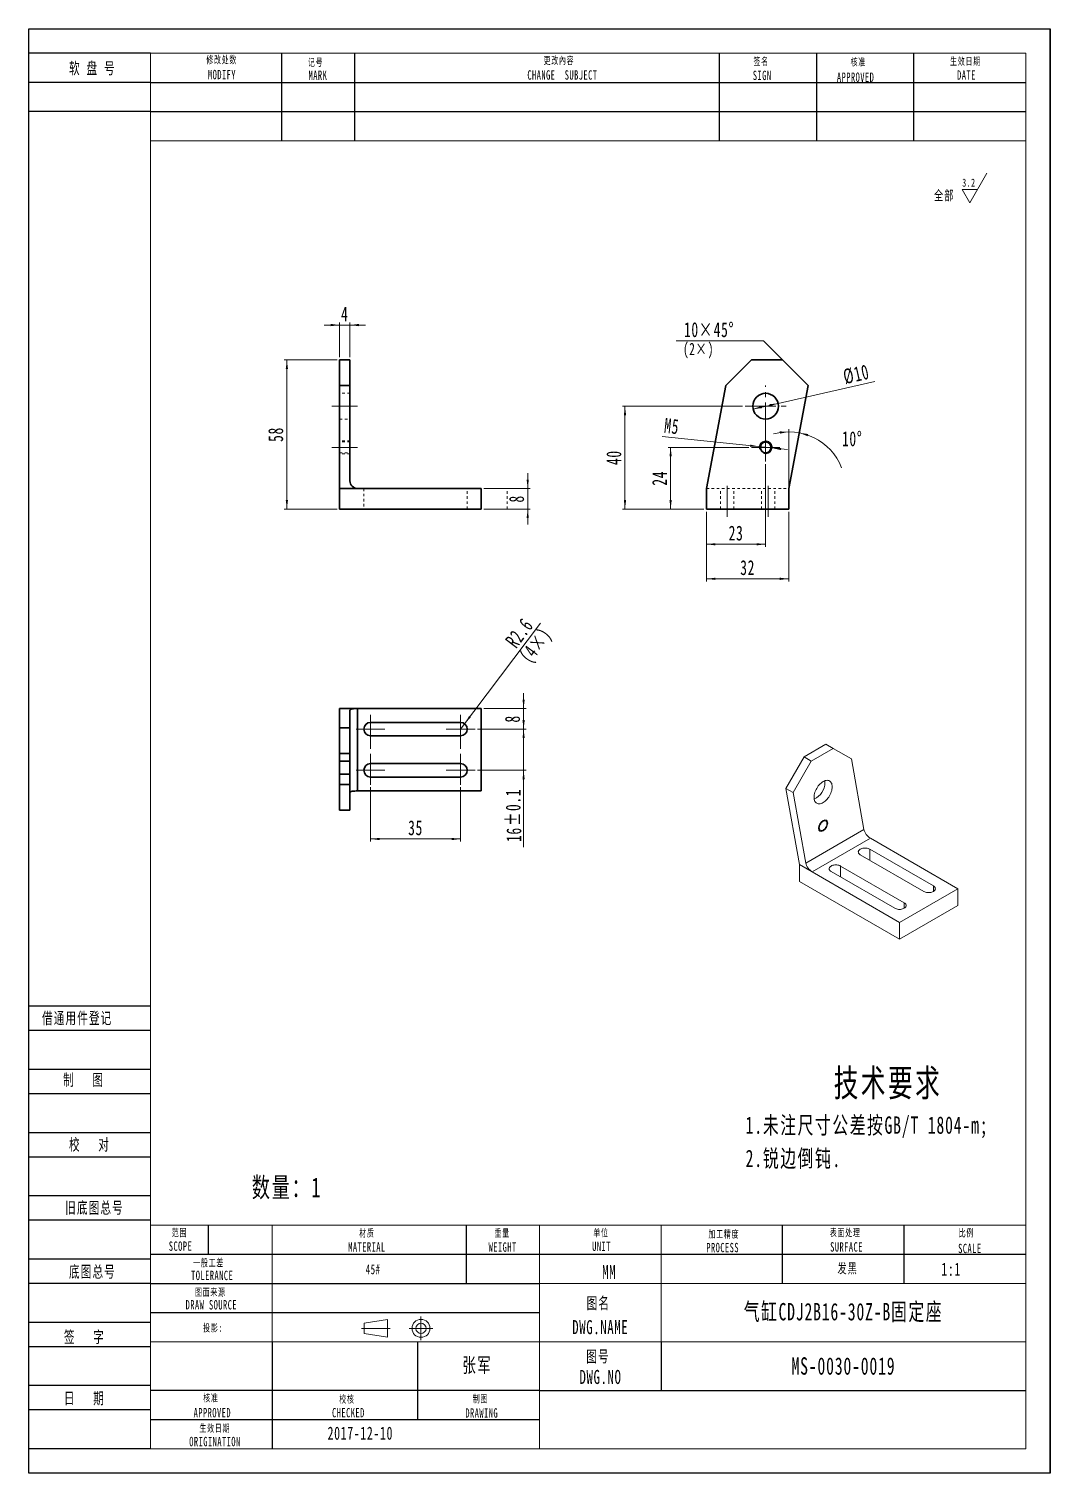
# Model space of a CAD drawing. Header units: millimetres. Extents: x 0 to 8592, y 0 to 561.
# Drawn here: x 7727 to 8124, y 0 to 561 of the extents above; entities that cross this region are included whole.
import ezdxf

# ---------------------------------------------------------------- set-up
doc = ezdxf.new("R2010")
doc.units = ezdxf.units.MM
for name, pattern in [('AD_LTYPE3 0 mm', [16, 11, -1, 1, -1, 1, -1]), ('AD_LTYPE6 0 mm', [12, 1, -1, 1, -1, 1, -1, 1, -1, 1, -1, 1, -1]), ('点画线', [18, 12, -2, 2, -2]), ('虚线', [2, 1, -1])]:
    doc.linetypes.add(name, pattern=pattern)
doc.layers.get('0').update_dxf_attribs({"lineweight": 35})
for name, color, linetype, lineweight in [('ACAD0', 7, 'Continuous', 0), ('ACADA-定位3-标高', 171, 'Continuous', 0), ('ACADA-构件3-柱砼', 9, 'Continuous', 0), ('ACADA-构件8-屋面', 7, 'Continuous', 0), ('EB0', 7, 'Continuous', 35), ('中心线层', 1, '点画线', 18), ('尺寸线层', 3, 'Continuous', 18), ('虚线层', 6, '虚线', 18)]:
    doc.layers.add(name, color=color, linetype=linetype, lineweight=lineweight)
doc.styles.add('标准', font='', dxfattribs={"width": 0.667})
doc.styles.get('标准').set_extended_font_data('宋体')
doc.dimstyles.new('标准', dxfattribs={"dimtxt": 5.779688, "dimasz": 3.5, "dimexe": 1, "dimexo": 1, "dimgap": 1.209086, "dimtad": 1, "dimdec": 1, "dimdsep": 46, "dimtxsty": '标准', "dimblk": '_CAXARROW', "dimcen": 0, "dimdle": 6, "dimazin": 2, "dimtfac": 0.707107, "dimtdec": 3, "dimtmove": 0, "dimatfit": 3, "dimfxl": 1, "dimfrac": 2, "dimtolj": 1, "dimlwd": 18, "dimarcsym": 0})

# ---------------------------------------------------------------- blocks, each defined once
blk = doc.blocks.new('*X254')
at = {"layer": 'EB0', "linetype": 'Continuous', "lineweight": 18}
for points in [[(8022.01, 404.68), (8018.59, 403.97), (8018.45, 404.84)], [(8026.07, 404.3), (8029.29, 402.98), (8029.59, 403.8)]]:
    blk.add_hatch(color=0, dxfattribs=at).paths.add_polyline_path(points, flags=0)
at = {"layer": 'EB0', "color": 0, "linetype": 'Continuous', "lineweight": 18}
blk.add_line((8022.01, 382.64), (8022.01, 405.68), dxfattribs=at)
blk.add_arc((8022.01, 382.64), 22.04, 21.5007, 105.5985, dxfattribs=at)
at = {"layer": 'EB0', "color": 0, "linetype": 'Continuous', "lineweight": 18, "insert": (8046.62, 401.94), "char_height": 5.7797, "width": 12.0342, "attachment_point": 5, "line_spacing_factor": 1.15057, "style": '标准'}
blk.add_mtext('\\T1.1;10%%D', dxfattribs=at)
blk = doc.blocks.new('_CAXARROW')
blk.add_hatch(color=0).paths.add_polyline_path([(0, 0), (-1, 0.125), (-1, -0.125)], flags=0)
blk = doc.blocks.new('*X255')
at = {"layer": 'EB0', "linetype": 'Continuous', "lineweight": 18}
for points in [[(7976.08, 398.64), (7975.64, 395.14), (7976.52, 395.14)], [(7976.08, 374.64), (7975.64, 378.14), (7976.52, 378.14)]]:
    blk.add_hatch(color=0, dxfattribs=at).paths.add_polyline_path(points, flags=0)
at = {"layer": 'EB0', "color": 0, "linetype": 'Continuous', "lineweight": 18}
for p, q in [((8006.51, 398.64), (7975.08, 398.64)), ((7976.08, 374.64), (7976.08, 398.64)), ((7989.01, 374.64), (7975.08, 374.64))]:
    blk.add_line(p, q, dxfattribs=at)
at = {"layer": 'EB0', "color": 0, "linetype": 'Continuous', "lineweight": 18, "insert": (7971.77, 386.64), "char_height": 5.78, "width": 8.3462, "attachment_point": 5, "rotation": 90, "line_spacing_factor": 1.15057, "style": '标准'}
blk.add_mtext('\\T1.1;24', dxfattribs=at)
blk = doc.blocks.new('*X256')
at = {"layer": 'EB0', "linetype": 'Continuous', "lineweight": 18}
for points in [[(7958.35, 414.64), (7957.91, 411.14), (7958.79, 411.14)], [(7958.35, 374.64), (7957.91, 378.14), (7958.79, 378.14)]]:
    blk.add_hatch(color=0, dxfattribs=at).paths.add_polyline_path(points, flags=0)
at = {"layer": 'EB0', "color": 0, "linetype": 'Continuous', "lineweight": 18}
for p, q in [((8004.01, 414.64), (7957.35, 414.64)), ((7958.35, 374.64), (7958.35, 414.64)), ((7989.01, 374.64), (7957.35, 374.64))]:
    blk.add_line(p, q, dxfattribs=at)
at = {"layer": 'EB0', "color": 0, "linetype": 'Continuous', "lineweight": 18, "insert": (7954.04, 394.64), "char_height": 5.78, "width": 8.2177, "attachment_point": 5, "rotation": 90, "line_spacing_factor": 1.15057, "style": '标准'}
blk.add_mtext('\\T1.1;40', dxfattribs=at)
blk = doc.blocks.new('*X257')
at = {"layer": 'EB0', "linetype": 'Continuous', "lineweight": 18}
for points in [[(7859.46, 246.44), (7862.96, 246), (7862.96, 246.88)], [(7894.46, 246.44), (7890.96, 246), (7890.96, 246.88)]]:
    blk.add_hatch(color=0, dxfattribs=at).paths.add_polyline_path(points, flags=0)
at = {"layer": 'EB0', "color": 0, "linetype": 'Continuous', "lineweight": 18}
for p, q in [((7859.46, 266.53), (7859.46, 245.44)), ((7894.46, 266.53), (7894.46, 245.44)), ((7894.46, 246.44), (7859.46, 246.44))]:
    blk.add_line(p, q, dxfattribs=at)
at = {"layer": 'EB0', "color": 0, "linetype": 'Continuous', "lineweight": 18, "insert": (7876.96, 250.75), "char_height": 5.78, "width": 8.1213, "attachment_point": 5, "line_spacing_factor": 1.15057, "style": '标准'}
blk.add_mtext('\\T1.1;35', dxfattribs=at)
blk = doc.blocks.new('*X258')
at = {"layer": 'EB0', "linetype": 'Continuous', "lineweight": 18}
for points in [[(7918.95, 297.13), (7919.38, 300.63), (7918.51, 300.63)], [(7918.95, 289.13), (7919.38, 285.63), (7918.51, 285.63)]]:
    blk.add_hatch(color=0, dxfattribs=at).paths.add_polyline_path(points, flags=0)
at = {"layer": 'EB0', "color": 0, "linetype": 'Continuous', "lineweight": 18}
for p, q in [((7918.95, 303.13), (7918.95, 283.13)), ((7903.46, 297.13), (7919.95, 297.13)), ((7901.06, 289.13), (7919.95, 289.13))]:
    blk.add_line(p, q, dxfattribs=at)
at = {"layer": 'EB0', "color": 0, "linetype": 'Continuous', "lineweight": 18, "insert": (7914.64, 293.13), "char_height": 5.78, "width": 3.6302, "attachment_point": 5, "rotation": 90, "line_spacing_factor": 1.15057, "style": '标准'}
blk.add_mtext('\\T1.1;8', dxfattribs=at)
blk = doc.blocks.new('*X260')
at = {"color": 0, "attachment_point": 1, "rotation": 90, "line_spacing_factor": 1.15057, "style": '标准'}
for s, insert, char_height, width in [('\\T1.1;%%P0.1', (7911.97, 251.54), 5.7797, 29.0585), ('\\T1.1;16', (7912.26, 245.27), 5.78, 39.9206)]:
    blk.add_mtext(s, dxfattribs=dict(at, insert=insert, char_height=char_height, width=width))
blk = doc.blocks.new('*X259')
at = {"layer": 'EB0', "linetype": 'Continuous', "lineweight": 18}
for points in [[(7918.95, 289.13), (7918.51, 292.63), (7919.38, 292.63)], [(7918.95, 273.13), (7918.51, 269.63), (7919.38, 269.63)]]:
    blk.add_hatch(color=0, dxfattribs=at).paths.add_polyline_path(points, flags=0)
at = {"layer": 'EB0', "color": 0, "linetype": 'Continuous', "lineweight": 18}
for p, q in [((7918.95, 243.25), (7918.95, 295.13)), ((7901.06, 289.13), (7919.95, 289.13)), ((7901.06, 273.13), (7919.95, 273.13))]:
    blk.add_line(p, q, dxfattribs=at)
blk.add_blockref('*X260', (0, 0), dxfattribs=at)
blk = doc.blocks.new('*X261')
at = {"layer": 'EB0', "linetype": 'Continuous', "lineweight": 18}
for points in [[(7990.01, 347.56), (7993.51, 347.99), (7993.51, 347.12)], [(8022.01, 347.56), (8018.51, 347.99), (8018.51, 347.12)]]:
    blk.add_hatch(color=0, dxfattribs=at).paths.add_polyline_path(points, flags=0)
at = {"layer": 'EB0', "color": 0, "linetype": 'Continuous', "lineweight": 18}
for p, q in [((7990.01, 373.64), (7990.01, 346.56)), ((8022.01, 373.64), (8022.01, 346.56)), ((7990.01, 347.56), (8022.01, 347.56))]:
    blk.add_line(p, q, dxfattribs=at)
at = {"layer": 'EB0', "color": 0, "linetype": 'Continuous', "lineweight": 18, "insert": (8006.01, 351.87), "char_height": 5.78, "width": 8.1213, "attachment_point": 5, "line_spacing_factor": 1.15057, "style": '标准'}
blk.add_mtext('\\T1.1;32', dxfattribs=at)
blk = doc.blocks.new('*X262')
at = {"layer": 'EB0', "linetype": 'Continuous', "lineweight": 18}
for points in [[(7990.01, 360.98), (7993.51, 360.54), (7993.51, 361.41)], [(8013.01, 360.98), (8009.51, 360.54), (8009.51, 361.41)]]:
    blk.add_hatch(color=0, dxfattribs=at).paths.add_polyline_path(points, flags=0)
at = {"layer": 'EB0', "color": 0, "linetype": 'Continuous', "lineweight": 18}
for p, q in [((8013.01, 392.14), (8013.01, 359.98)), ((7990.01, 373.64), (7990.01, 359.98)), ((8013.01, 360.98), (7990.01, 360.98))]:
    blk.add_line(p, q, dxfattribs=at)
at = {"layer": 'EB0', "color": 0, "linetype": 'Continuous', "lineweight": 18, "insert": (8001.51, 365.29), "char_height": 5.78, "width": 8.1213, "attachment_point": 5, "line_spacing_factor": 1.15057, "style": '标准'}
blk.add_mtext('\\T1.1;23', dxfattribs=at)
blk = doc.blocks.new('*X263')
at = {"layer": 'EB0', "linetype": 'Continuous', "lineweight": 18}
for points in [[(8017.88, 415.74), (8014.57, 414.55), (8014.37, 415.4)], [(8008.13, 413.54), (8011.64, 413.89), (8011.45, 414.74)]]:
    blk.add_hatch(color=0, dxfattribs=at).paths.add_polyline_path(points, flags=0)
at = {"layer": 'EB0', "color": 0, "linetype": 'Continuous', "lineweight": 18}
blk.add_line((8055.38, 424.19), (8008.13, 413.54), dxfattribs=at)
at = {"layer": 'EB0', "color": 0, "linetype": 'Continuous', "lineweight": 18, "insert": (8048.21, 426.99), "char_height": 5.7797, "width": 14.6934, "attachment_point": 5, "rotation": 12.6916, "line_spacing_factor": 1.15057, "style": '标准'}
blk.add_mtext('\\T1.1;%%C10', dxfattribs=at)
blk = doc.blocks.new('*X264')
at = {"layer": 'EB0', "color": 0, "linetype": 'Continuous', "lineweight": 18}
for p, q in [((-7.4, 7.4), (-41.29, 7.4)), ((0, 0), (-7.4, 7.4))]:
    blk.add_line(p, q, dxfattribs=at)
at = {"layer": 'EB0', "color": 0, "linetype": 'Continuous', "lineweight": 18, "insert": (-28.52, 11.71), "char_height": 5.7797, "width": 29.716, "attachment_point": 5, "line_spacing_factor": 1.15057, "style": '标准'}
blk.add_mtext('\\T1.1;10×45%%D', dxfattribs=at)
blk = doc.blocks.new('*X265')
at = {"layer": 'EB0', "linetype": 'Continuous', "lineweight": 18}
for points in [[(8010.52, 398.91), (8007.09, 399.71), (8006.99, 398.84)], [(8015.49, 398.38), (8019.02, 398.45), (8018.93, 397.58)]]:
    blk.add_hatch(color=0, dxfattribs=at).paths.add_polyline_path(points, flags=0)
at = {"layer": 'EB0', "color": 0, "linetype": 'Continuous', "lineweight": 18}
blk.add_line((7972.76, 402.91), (8021.46, 397.75), dxfattribs=at)
at = {"layer": 'EB0', "color": 0, "linetype": 'Continuous', "lineweight": 18, "insert": (7976.53, 406.85), "char_height": 5.78, "width": 9.0156, "attachment_point": 5, "rotation": 353.9438, "line_spacing_factor": 1.15057, "style": '标准'}
blk.add_mtext('\\T1.1;M5', dxfattribs=at)
blk = doc.blocks.new('*X266')
at = {"layer": 'EB0', "linetype": 'Continuous', "lineweight": 18}
for points in [[(7920.55, 382.64), (7920.11, 386.14), (7920.99, 386.14)], [(7920.55, 374.64), (7920.11, 371.14), (7920.99, 371.14)]]:
    blk.add_hatch(color=0, dxfattribs=at).paths.add_polyline_path(points, flags=0)
at = {"layer": 'EB0', "color": 0, "linetype": 'Continuous', "lineweight": 18}
for p, q in [((7920.55, 368.64), (7920.55, 388.64)), ((7903.46, 382.64), (7921.55, 382.64)), ((7903.46, 374.64), (7921.55, 374.64))]:
    blk.add_line(p, q, dxfattribs=at)
at = {"layer": 'EB0', "color": 0, "linetype": 'Continuous', "lineweight": 18, "insert": (7916.24, 378.64), "char_height": 5.78, "width": 3.6302, "attachment_point": 5, "rotation": 90, "line_spacing_factor": 1.15057, "style": '标准'}
blk.add_mtext('\\T1.1;8', dxfattribs=at)
blk = doc.blocks.new('*X267')
at = {"layer": 'EB0', "linetype": 'Continuous', "lineweight": 18}
for points in [[(7847.46, 446.17), (7843.96, 446.61), (7843.96, 445.73)], [(7851.46, 446.17), (7854.96, 446.61), (7854.96, 445.73)]]:
    blk.add_hatch(color=0, dxfattribs=at).paths.add_polyline_path(points, flags=0)
at = {"layer": 'EB0', "color": 0, "linetype": 'Continuous', "lineweight": 18}
for p, q in [((7841.46, 446.17), (7857.46, 446.17)), ((7847.46, 433.64), (7847.46, 447.17)), ((7851.46, 433.64), (7851.46, 447.17))]:
    blk.add_line(p, q, dxfattribs=at)
at = {"layer": 'EB0', "color": 0, "linetype": 'Continuous', "lineweight": 18, "insert": (7849.46, 450.48), "char_height": 5.78, "width": 3.8229, "attachment_point": 5, "line_spacing_factor": 1.15057, "style": '标准'}
blk.add_mtext('\\T1.1;4', dxfattribs=at)
blk = doc.blocks.new('*X268')
at = {"layer": 'EB0', "linetype": 'Continuous', "lineweight": 18}
for points in [[(7826.95, 432.64), (7827.39, 429.14), (7826.52, 429.14)], [(7826.95, 374.64), (7827.39, 378.14), (7826.52, 378.14)]]:
    blk.add_hatch(color=0, dxfattribs=at).paths.add_polyline_path(points, flags=0)
at = {"layer": 'EB0', "color": 0, "linetype": 'Continuous', "lineweight": 18}
for p, q in [((7846.46, 432.64), (7825.95, 432.64)), ((7826.95, 432.64), (7826.95, 374.64)), ((7846.46, 374.64), (7825.95, 374.64))]:
    blk.add_line(p, q, dxfattribs=at)
at = {"layer": 'EB0', "color": 0, "linetype": 'Continuous', "lineweight": 18, "insert": (7822.64, 403.64), "char_height": 5.78, "width": 8.1534, "attachment_point": 5, "rotation": 90, "line_spacing_factor": 1.15057, "style": '标准'}
blk.add_mtext('\\T1.1;58', dxfattribs=at)
blk = doc.blocks.new('*X269')
at = {"layer": 'EB0', "linetype": 'Continuous', "lineweight": 18}
blk.add_hatch(color=0, dxfattribs=at).paths.add_polyline_path([(7896.03, 291.21), (7898.49, 293.74), (7897.79, 294.27)], flags=0)
at = {"layer": 'EB0', "color": 0, "linetype": 'Continuous', "lineweight": 18}
blk.add_line((7925.57, 330.33), (7894.46, 289.13), dxfattribs=at)
at = {"layer": 'EB0', "color": 0, "linetype": 'Continuous', "lineweight": 18, "char_height": 5.78, "attachment_point": 5, "rotation": 52.9415, "line_spacing_factor": 1.15057, "style": '标准'}
for s, insert, width in [('\\T1.1;R2.6', (7917.28, 326.5), 28.5212), ('\\T1.1;(4×)', (7924.16, 321.3), 34.5047)]:
    blk.add_mtext(s, dxfattribs=dict(at, insert=insert, width=width))
blk = doc.blocks.new('*X352')
at = {"layer": '尺寸线层', "linetype": 'Continuous', "lineweight": 18}
for p, q in [((6.49, -1.41), (13.14, 10.09)), ((3.48, 3.82), (9.51, 3.82)), ((6.49, -1.41), (3.48, 3.82))]:
    blk.add_line(p, q, dxfattribs=at)
at = {"layer": '尺寸线层', "linetype": 'Continuous', "lineweight": 18, "line_spacing_factor": 1.15057, "style": '标准'}
for s, insert, char_height, width, attachment_point in [('\\T1.1;3.2', (8.68, 6.41), 3.116, 6.8178, 6), ('\\T1.1;全部', (-3.47, 1.27), 3.853, 17.1639, 5)]:
    blk.add_mtext(s, dxfattribs=dict(at, insert=insert, char_height=char_height, width=width, attachment_point=attachment_point))

msp = doc.modelspace()

# ---------------------------------------------------------------- linework, layer by layer
at = {"layer": 'ACAD0', "linetype": 'Continuous', "lineweight": 0}
for p, q in [((7773.94, 551.83), (8114.11, 551.83)), ((7773.94, 9.45), (7773.94, 551.83)), ((8114.11, 551.83), (8114.11, 9.45)), ((7773.94, 517.81), (8114.11, 517.81)), ((7773.94, 96.38), (8114.11, 96.38)), ((7821.19, 51.02), (7821.19, 96.38)), ((7925.12, 9.45), (7925.12, 96.38)), ((7972.37, 51.02), (7972.37, 96.38)), ((7925.12, 73.7), (8114.11, 73.7)), ((7773.94, 51.02), (8114.11, 51.02)), ((7773.94, 9.45), (8114.11, 9.45))]:
    msp.add_line(p, q, dxfattribs=at)
at = {"layer": 'ACAD0', "color": 7, "linetype": 'AD_LTYPE6 0 mm', "lineweight": 0}
msp.add_line((7847.46, 401.14), (7847.46, 396.14), dxfattribs=at)
at = {"layer": 'ACAD0', "color": 7, "linetype": 'Continuous', "lineweight": 15}
for p, q in [((8027.92, 278.35), (8036.41, 283.25)), ((8030.75, 276.72), (8039.24, 281.62)), ((8036.41, 283.25), (8039.24, 281.62)), ((8039.24, 281.62), (8046.31, 277.54)), ((8020.85, 266.11), (8027.92, 278.35)), ((8030.75, 276.72), (8023.68, 264.47)), ((8027.92, 278.35), (8030.75, 276.72)), ((8046.31, 277.54), (8051.21, 250.16)), ((8023.68, 264.47), (8020.85, 266.11)), ((8020.85, 266.11), (8026.15, 236.51)), ((8023.68, 264.47), (8028.58, 237.09)), ((8028.58, 237.09), (8051.21, 250.16)), ((8053.73, 246.71), (8031.1, 233.65)), ((8078.2, 228.18), (8053.45, 242.47)), ((8087.67, 227.12), (8053.73, 246.71)), ((8026.15, 236.51), (8031.1, 233.65)), ((8026.15, 229.97), (8026.15, 236.51)), ((8066.88, 221.65), (8042.13, 235.93)), ((8049.77, 240.34), (8074.52, 226.06)), ((8065.05, 214.05), (8031.1, 233.65)), ((8038.46, 233.81), (8063.21, 219.52)), ((8065.05, 207.52), (8026.15, 229.97)), ((8065.05, 214.05), (8087.67, 227.12)), ((8087.67, 220.59), (8087.67, 227.12)), ((8065.05, 207.52), (8087.67, 220.59)), ((8065.05, 207.52), (8065.05, 214.05))]:
    msp.add_line(p, q, dxfattribs=at)
at = {"layer": 'ACAD0', "color": 8, "linetype": 'Continuous', "lineweight": 15}
for p, q in [((8053.45, 238.22), (8053.45, 242.47)), ((8042.13, 231.69), (8042.13, 235.93)), ((8078.2, 226.06), (8078.2, 228.18)), ((8066.88, 219.52), (8066.88, 221.65))]:
    msp.add_line(p, q, dxfattribs=at)
at = {"layer": 'ACAD0', "color": 7, "linetype": 'Continuous', "lineweight": 15}
for points in [[(8038.88, 266.72), (8038.86, 267.16), (8038.79, 267.57), (8038.68, 267.95), (8038.53, 268.29), (8038.34, 268.58), (8038.11, 268.82), (8037.85, 269.01), (8037.55, 269.14), (8037.23, 269.22), (8036.88, 269.24), (8036.51, 269.2), (8036.13, 269.11), (8035.74, 268.96), (8035.35, 268.76), (8034.95, 268.5), (8034.56, 268.2), (8034.18, 267.86), (8033.81, 267.47), (8033.47, 267.05), (8033.14, 266.6), (8032.85, 266.12), (8032.58, 265.63), (8032.35, 265.12), (8032.16, 264.61), (8032.01, 264.1), (8031.9, 263.6), (8031.83, 263.11), (8031.81, 262.64), (8031.83, 262.19), (8031.9, 261.78), (8032.01, 261.4), (8032.16, 261.07), (8032.35, 260.78), (8032.58, 260.54), (8032.85, 260.35), (8033.14, 260.21), (8033.47, 260.13), (8033.81, 260.11), (8034.18, 260.15), (8034.56, 260.24), (8034.95, 260.39), (8035.35, 260.59), (8035.74, 260.85), (8036.13, 261.15), (8036.51, 261.5), (8036.88, 261.88), (8037.23, 262.31), (8037.55, 262.76), (8037.85, 263.23), (8038.11, 263.73), (8038.34, 264.23), (8038.53, 264.74), (8038.68, 265.25), (8038.79, 265.76), (8038.86, 266.25), (8038.88, 266.72)], [(8036.05, 268.35), (8036.03, 268.79), (8035.99, 269.06)], [(8036.83, 252.47), (8036.81, 252.75), (8036.74, 253), (8036.63, 253.21), (8036.48, 253.37), (8036.3, 253.48), (8036.09, 253.53), (8035.85, 253.52), (8035.6, 253.45), (8035.35, 253.33), (8035.09, 253.15), (8034.84, 252.93), (8034.6, 252.67), (8034.39, 252.37), (8034.21, 252.06), (8034.06, 251.73), (8033.95, 251.39), (8033.88, 251.07), (8033.86, 250.75), (8033.88, 250.47), (8033.95, 250.22), (8034.06, 250.01), (8034.21, 249.85), (8034.39, 249.75), (8034.6, 249.7), (8034.84, 249.71), (8035.09, 249.77), (8035.35, 249.9), (8035.6, 250.07), (8035.85, 250.29), (8036.09, 250.56), (8036.3, 250.85), (8036.48, 251.17), (8036.63, 251.5), (8036.74, 251.83), (8036.81, 252.16), (8036.83, 252.47)], [(8053.45, 242.47), (8053.14, 242.62), (8052.79, 242.74), (8052.41, 242.83), (8052.02, 242.89), (8051.61, 242.91), (8051.2, 242.89), (8050.81, 242.83), (8050.43, 242.74), (8050.08, 242.62), (8049.77, 242.47), (8049.51, 242.29), (8049.29, 242.09), (8049.14, 241.87), (8049.04, 241.64), (8049.01, 241.4), (8049.04, 241.17), (8049.14, 240.94), (8049.29, 240.72), (8049.51, 240.52), (8049.77, 240.34)], [(8042.13, 235.93), (8041.82, 236.09), (8041.48, 236.21), (8041.1, 236.3), (8040.7, 236.36), (8040.3, 236.37), (8039.89, 236.36), (8039.49, 236.3), (8039.12, 236.21), (8038.77, 236.09), (8038.46, 235.93), (8038.19, 235.76), (8037.98, 235.55), (8037.82, 235.34), (8037.73, 235.11), (8037.7, 234.87), (8037.73, 234.64), (8037.82, 234.41), (8037.98, 234.19), (8038.19, 233.99), (8038.46, 233.81)], [(8074.52, 226.06), (8074.83, 225.9), (8075.18, 225.78), (8075.56, 225.69), (8075.95, 225.63), (8076.36, 225.62), (8076.77, 225.63), (8077.16, 225.69), (8077.54, 225.78), (8077.89, 225.9), (8078.2, 226.06), (8078.46, 226.24), (8078.68, 226.44), (8078.83, 226.65), (8078.93, 226.88), (8078.96, 227.12), (8078.93, 227.35), (8078.83, 227.58), (8078.68, 227.8), (8078.46, 228), (8078.2, 228.18)], [(8063.21, 219.52), (8063.52, 219.37), (8063.86, 219.25), (8064.24, 219.16), (8064.64, 219.1), (8065.05, 219.09), (8065.45, 219.1), (8065.85, 219.16), (8066.23, 219.25), (8066.57, 219.37), (8066.88, 219.52), (8067.15, 219.7), (8067.36, 219.9), (8067.52, 220.12), (8067.61, 220.35), (8067.65, 220.59), (8067.61, 220.82), (8067.52, 221.05), (8067.36, 221.27), (8067.15, 221.47), (8066.88, 221.65)]]:
    msp.add_lwpolyline(points, dxfattribs=at)
at = {"layer": 'ACAD0', "color": 7, "linetype": 'Continuous', "lineweight": 0}
msp.add_lwpolyline([(8037.11, 252.63), (8036.98, 251.77), (8036.6, 250.89), (8036.02, 250.12), (8035.35, 249.57), (8034.67, 249.34), (8034.1, 249.45), (8033.71, 249.89), (8033.58, 250.59), (8033.71, 251.45), (8034.1, 252.33), (8034.67, 253.11), (8035.35, 253.65), (8036.02, 253.89), (8036.6, 253.78), (8036.98, 253.34), (8037.11, 252.63)], dxfattribs=at)
msp.add_arc((8013.01, 398.64), 2.5, 255, 195, dxfattribs=at)
at = {"layer": 'ACAD0', "color": 7, "linetype": 'Continuous', "lineweight": 15}
msp.add_arc((8028.67, 268.58), 7.39, 295.6679, 358.23, dxfattribs=at)
for centre in [(8053.33, 248.93), (8030.71, 235.87)]:
    msp.add_ellipse(centre, major_axis=(-1.86, 2.39), ratio=0.462223, start_param=0.721671, end_param=2.292467, dxfattribs=at)
at = {"layer": 'ACADA-构件3-柱砼', "linetype": 'ByBlock', "lineweight": -2, "ltscale": 0.2}
for p, q in [((7726.69, 561.27), (8123.56, 561.27)), ((7726.69, 0), (7726.69, 561.27)), ((8123.56, 561.27), (8123.56, 0)), ((8123.56, 0), (8123.56, 561.27)), ((7773.94, 551.83), (7726.69, 551.83)), ((7824.96, 517.81), (7824.96, 551.83)), ((7853.31, 517.81), (7853.31, 551.83)), ((7995.05, 517.81), (7995.05, 551.83)), ((8032.84, 517.81), (8032.84, 551.83)), ((8070.64, 517.81), (8070.64, 551.83)), ((7773.94, 540.49), (7726.69, 540.49)), ((7773.94, 540.49), (8114.11, 540.49)), ((7773.94, 529.15), (7726.69, 529.15)), ((7773.94, 529.15), (8114.11, 529.15)), ((7773.94, 181.42), (7726.69, 181.42)), ((7773.94, 171.97), (7726.69, 171.97)), ((7773.94, 156.85), (7726.69, 156.85)), ((7773.94, 147.41), (7726.69, 147.41)), ((7773.94, 132.29), (7726.69, 132.29)), ((7773.94, 122.84), (7726.69, 122.84)), ((7773.94, 107.72), (7726.69, 107.72)), ((7773.94, 98.27), (7726.69, 98.27)), ((7796.36, 96.4), (7796.36, 85.04)), ((7896.78, 73.7), (7896.78, 96.38)), ((8019.62, 73.7), (8019.62, 96.38)), ((8066.86, 73.7), (8066.86, 96.38)), ((7773.94, 85.04), (8114.11, 85.04)), ((7773.94, 83.15), (7726.69, 83.15)), ((7773.94, 73.7), (7726.69, 73.7)), ((7773.94, 73.7), (7925.12, 73.7)), ((7773.94, 62.36), (7925.12, 62.36)), ((7773.94, 58.58), (7726.69, 58.58)), ((7821.19, 51.02), (7821.19, 9.45)), ((7877.88, 20.79), (7877.88, 51.02)), ((7972.37, 51.02), (7972.37, 32.13)), ((7773.94, 49.14), (7726.69, 49.14)), ((7773.94, 34.02), (7726.69, 34.02)), ((7925.12, 32.13), (7773.94, 32.13)), ((7925.12, 32.13), (8114.11, 32.13)), ((7773.94, 24.57), (7726.69, 24.57)), ((7773.94, 20.79), (7925.12, 20.79)), ((7773.94, 9.45), (7726.69, 9.45)), ((8123.56, 0), (7726.69, 0))]:
    msp.add_line(p, q, dxfattribs=at)
at = {"layer": 'ACADA-构件8-屋面', "linetype": 'Continuous', "lineweight": 18}
for p, q in [((7855.9, 56.26), (7867.13, 56.26)), ((7856.96, 58.24), (7866.07, 59.75)), ((7856.96, 58.24), (7856.96, 54.28)), ((7866.07, 59.75), (7866.07, 52.77)), ((7874.52, 56.26), (7883.62, 56.26)), ((7879.07, 51.71), (7879.07, 60.81)), ((7856.96, 54.28), (7866.07, 52.77))]:
    msp.add_line(p, q, dxfattribs=at)
for radius in [3.49, 1.98]:
    msp.add_circle((7879.07, 56.26), radius, dxfattribs=at)
at = {"layer": 'EB0'}
for p, q in [((7847.46, 422.64), (7847.46, 432.64)), ((7847.46, 432.64), (7851.46, 432.64)), ((7851.46, 432.64), (7851.46, 422.64)), ((8007.51, 432.64), (7997.51, 422.64)), ((8019.51, 432.64), (8007.51, 432.64)), ((8029.51, 422.64), (8019.51, 432.64)), ((7847.46, 422.64), (7847.46, 382.64)), ((7851.46, 422.64), (7847.46, 422.64)), ((7851.46, 422.64), (7851.46, 385.64)), ((7997.51, 422.64), (7990.01, 382.64)), ((8029.51, 422.64), (8022.01, 382.64)), ((7847.46, 382.64), (7854.46, 382.64)), ((7847.46, 374.64), (7847.46, 382.64)), ((7902.46, 382.64), (7854.46, 382.64)), ((7902.46, 374.64), (7902.46, 382.64)), ((7990.01, 382.64), (7990.01, 374.64)), ((8022.01, 374.64), (8022.01, 382.64)), ((7902.46, 374.64), (7847.46, 374.64)), ((8022.01, 374.64), (7990.01, 374.64)), ((7847.46, 297.13), (7854.46, 297.13)), ((7847.46, 289.63), (7847.46, 297.13)), ((7851.46, 289.63), (7851.46, 296.57)), ((7854.46, 297.13), (7854.46, 265.13)), ((7902.46, 297.13), (7854.46, 297.13)), ((7902.46, 265.13), (7902.46, 297.13)), ((7847.46, 289.63), (7851.46, 289.63)), ((7847.46, 279.63), (7847.46, 289.63)), ((7851.46, 279.63), (7851.46, 289.63)), ((7894.46, 291.73), (7859.46, 291.73)), ((7859.46, 286.53), (7894.46, 286.53)), ((7847.46, 279.63), (7851.46, 279.63)), ((7847.46, 267.63), (7847.46, 279.63)), ((7851.46, 276.63), (7847.46, 276.63)), ((7847.46, 276.63), (7847.46, 271.63)), ((7851.46, 267.63), (7851.46, 279.63)), ((7894.46, 275.73), (7859.46, 275.73)), ((7851.46, 271.63), (7847.46, 271.63)), ((7859.46, 270.53), (7894.46, 270.53)), ((7847.46, 267.63), (7851.46, 267.63)), ((7847.46, 257.63), (7847.46, 267.63)), ((7851.46, 267.63), (7851.46, 257.63)), ((7902.46, 265.13), (7854.46, 265.13)), ((7851.46, 257.63), (7847.46, 257.63))]:
    msp.add_line(p, q, dxfattribs=at)
for centre, radius in [((8013.01, 414.64), 5), ((8013.01, 398.64), 2.1)]:
    msp.add_circle(centre, radius, dxfattribs=at)
for centre, radius, start, end in [((7854.46, 385.64), 3, 180, 270), ((7859.46, 289.13), 2.6, 90, 270), ((7894.46, 289.13), 2.6, 270, 90), ((7859.46, 273.13), 2.6, 90, 270), ((7894.46, 273.13), 2.6, 270, 90)]:
    msp.add_arc(centre, radius, start, end, dxfattribs=at)
for centre in [(7854.46, 296.57), (7854.46, 264.57)]:
    msp.add_ellipse(centre, major_axis=(3, 0), ratio=0.1875, start_param=1.570796, end_param=3.141593, dxfattribs=at)
at = {"layer": '中心线层', "linetype": '点画线', "lineweight": 18}
for p, q in [((8013.01, 404.14), (8013.01, 422.64)), ((7844.46, 414.64), (7854.46, 414.64)), ((8005.01, 414.64), (8021.01, 414.64)), ((8013.01, 393.14), (8013.01, 404.14)), ((7844.46, 398.64), (7854.46, 398.64)), ((8007.51, 398.64), (8018.51, 398.64)), ((7998.01, 371.64), (7998.01, 385.64)), ((8014.01, 371.64), (8014.01, 385.64)), ((7859.46, 283.53), (7859.46, 294.73)), ((7894.46, 283.53), (7894.46, 294.73)), ((7853.86, 289.13), (7865.06, 289.13)), ((7888.86, 289.13), (7900.06, 289.13)), ((7859.46, 267.53), (7859.46, 283.53)), ((7894.46, 267.53), (7894.46, 283.53)), ((7853.86, 273.13), (7865.06, 273.13)), ((7888.86, 273.13), (7900.06, 273.13))]:
    msp.add_line(p, q, dxfattribs=at)
at = {"layer": '虚线层', "color": 6, "linetype": '虚线', "lineweight": 18}
for p, q in [((7851.46, 419.64), (7847.46, 419.64)), ((7847.46, 409.64), (7851.46, 409.64)), ((7851.46, 401.14), (7847.46, 401.14)), ((7851.46, 400.74), (7847.46, 400.74)), ((7847.46, 396.54), (7851.46, 396.54)), ((7851.46, 396.14), (7847.46, 396.14)), ((7856.86, 382.64), (7856.86, 374.64)), ((7897.06, 374.64), (7897.06, 382.64)), ((7912.56, 374.64), (7912.56, 382.64)), ((7990.01, 382.64), (8022.01, 382.64)), ((7995.41, 374.64), (7995.41, 382.64)), ((8000.61, 374.64), (8000.61, 382.64)), ((8011.41, 374.64), (8011.41, 382.64)), ((8016.61, 374.64), (8016.61, 382.64))]:
    msp.add_line(p, q, dxfattribs=at)

# ---------------------------------------------------------------- block references
at = {"layer": 'ACAD0'}
msp.add_blockref('*X352', (8085.86, 495.09), dxfattribs=at)
at = {"layer": '尺寸线层'}
msp.add_blockref('*X264', (8019.51, 432.64), dxfattribs=at)

# ---------------------------------------------------------------- texts
at = {"layer": 'ACADA-定位3-标高', "linetype": 'Continuous', "lineweight": 18, "line_spacing_factor": 1.15057, "style": '标准'}
for s, insert, char_height, width, attachment_point in [('\\T1.1;数量：1', (7813.32, 106.33), 7.715, 38.9526, 7), ('\\T1.1;气缸CDJ2B16-30Z-B固定座', (8043.24, 62.36), 6.743, 141.736, 5), ('\\T1.1;MS-0030-0019', (8043.24, 41.58), 6.743, 141.736, 5), ('\\T1.1;2017-12-10', (7842.77, 12.89), 5.0988, 39.173, 7)]:
    msp.add_mtext(s, dxfattribs=dict(at, insert=insert, char_height=char_height, width=width, attachment_point=attachment_point))
at = {"layer": 'ACADA-定位3-标高', "linetype": 'AD_LTYPE3 0 mm', "lineweight": 0, "insert": (8081.28, 76.59), "char_height": 5.097, "width": 10.8681, "attachment_point": 7, "line_spacing_factor": 1.15057, "style": '标准'}
msp.add_mtext('\\T1.1;1:1', dxfattribs=at)
at = {"layer": 'ACADA-构件8-屋面', "linetype": 'Continuous', "lineweight": 18, "line_spacing_factor": 1.15057, "style": '标准'}
for s, insert, char_height, width, attachment_point in [('\\T1.1;修改处数', (7801.62, 549.11), 2.913, 20.7275, 5), ('\\T1.1;记号', (7838.1, 548.12), 2.913, 14.5107, 5), ('\\T1.1;更改內容', (7932.67, 548.86), 2.913, 39.3958, 5), ('\\T1.1;签名', (8011.26, 548.52), 2.913, 14.5107, 5), ('\\T1.1;核准', (8048.99, 548.27), 2.913, 18.6593, 5), ('\\T1.1;生效日期', (8090.67, 548.52), 2.913, 16.5789, 5), ('\\T1.1;软 盘 号', (7742.28, 548.28), 4.5511, 24.9916, 1), ('\\T1.1;MODIFY', (7801.72, 543.49), 3.6408, 16.591, 5), ('\\T1.1;MARK', (7839.01, 543.27), 3.641, 12.4425, 5), ('\\T1.1;CHANGE  SUBJECT', (7934.02, 543.34), 3.6408, 35.2594, 5), ('\\T1.1;SIGN', (8011.65, 543.18), 3.641, 12.4425, 5), ('\\T1.1;DATE', (8091.04, 543.34), 3.641, 12.4425, 5), ('\\T1.1;APPROVED', (8047.96, 542.47), 3.6408, 16.591, 5), ('\\T1.1;借通用件登记', (7731.79, 179.11), 4.5511, 42.9407, 1), ('\\T1.1;制   图', (7739.99, 155.13), 4.5511, 24.9916, 1), ('\\T1.1;校   对', (7742.28, 129.94), 4.5511, 24.9916, 1), ('\\T1.1;旧底图总号', (7740.81, 105.42), 4.5511, 71.2879, 1), ('\\T1.1;SCOPE', (7785.59, 88.18), 3.6408, 10.4963, 5), ('\\T1.1;范围', (7785.2, 93.27), 2.913, 9.1903, 5), ('\\T1.1;材质', (7858.04, 93.14), 2.913, 15.0019, 5), ('\\T1.1;重量', (7910.62, 93.16), 2.913, 16.9391, 5), ('\\T1.1;UNIT', (7949.22, 88.16), 3.641, 11.0089, 5), ('\\T1.1;单位', (7949, 93.24), 2.913, 13.0647, 5), ('\\T1.1;加工精度', (7996.77, 92.76), 2.913, 18.3844, 5), ('\\T1.1;表面处理', (8043.91, 93.31), 2.913, 18.3844, 5), ('\\T1.1;比例', (8091.01, 93.18), 2.913, 16.6913, 5), ('\\T1.1;MATERIAL', (7858.05, 87.9), 3.6408, 15.3921, 5), ('\\T1.1;WEIGHT', (7910.79, 87.82), 3.6408, 15.2903, 5), ('\\T1.1;PROCESS', (7996.29, 87.63), 3.6408, 14.676, 5), ('\\T1.1;SURFACE', (8044.42, 87.89), 3.6408, 14.5742, 5), ('\\T1.1;SCALE', (8092.35, 87.27), 3.6408, 15.1339, 5), ('\\T1.1;底图总号', (7742.28, 80.56), 4.551, 24.9916, 1), ('\\T1.1;TOLERANCE', (7797.9, 76.81), 3.6408, 18.4486, 5), ('\\T1.1;一般工差', (7796.52, 81.59), 2.913, 20.3216, 5), ('\\T1.1;   MM', (7948.11, 78.18), 5.4613, 22.3434, 5), ('\\T1.1;图面来源', (7797.21, 70.15), 2.913, 24.196, 5), ('\\T1.1;图名', (7947.98, 65.83), 4.551, 13.7855, 5), ('\\T1.1;投影:', (7798.27, 56.28), 2.913, 108.913, 5), ('\\T1.1;签   字', (7740.3, 55.19), 4.5511, 24.9916, 1), ('\\T1.1;张军', (7900.91, 41.66), 5.772, 75.5925, 5), ('\\T1.1;图号', (7947.85, 45.12), 4.551, 22.5029, 5), ('\\T1.1;日   期', (7740.3, 31.38), 4.5511, 24.9916, 1), ('\\T1.1;核准', (7797.43, 29.07), 2.913, 16.9391, 5), ('\\T1.1;校核', (7850.28, 28.58), 2.913, 15.0019, 5), ('\\T1.1;制图', (7902.15, 28.7), 2.913, 18.8763, 5), ('\\T1.1;APPROVED', (7797.97, 23.46), 3.6408, 17.0202, 5), ('\\T1.1;CHECKED', (7850.86, 23.46), 3.6408, 14.676, 5), ('\\T1.1;DRAWING', (7902.66, 23.34), 3.6408, 14.1672, 5), ('\\T1.1;生效日期', (7798.96, 17.29), 2.913, 24.196, 5), ('\\T1.1;ORIGINATION', (7799, 12.24), 3.6408, 20.5743, 5)]:
    msp.add_mtext(s, dxfattribs=dict(at, insert=insert, char_height=char_height, width=width, attachment_point=attachment_point))
at = {"layer": '尺寸线层', "linetype": 'Continuous', "lineweight": 18, "line_spacing_factor": 1.15057, "style": '标准'}
for s, insert, char_height, width, attachment_point in [('\\T1.1;(2×)', (7980.91, 439.3), 4.816, 16.777, 1), ('\\T1.1;技术要求', (8039.44, 156.92), 10.537, 72.7231, 1), ('\\T1.1;1.未注尺寸公差按GB/T 1804-m;\\P2.锐边倒钝.', (8005.21, 138.63), 6.743, 128.952, 1), ('\\T1.1;45#', (7860.46, 79.19), 3.848, 40.532, 5), ('\\T1.1;发黑', (8044.85, 79.37), 3.853, 47.2453, 5), ('\\T1.1;DRAW SOURCE', (7797.58, 65.39), 3.6408, 47.2128, 5), ('\\T1.1;DWG.NAME', (7948.75, 56.69), 5.4613, 47.2453, 5), ('\\T1.1;DWG.NO', (7948.85, 37.33), 5.4613, 47.4484, 5)]:
    msp.add_mtext(s, dxfattribs=dict(at, insert=insert, char_height=char_height, width=width, attachment_point=attachment_point))

# ---------------------------------------------------------------- dimensions: what is measured, and where the dimension line sits
at = {"layer": '尺寸线层'}
for base, p1, p2, picture, middle in [((7851.46, 446.17), (7847.46, 432.64), (7851.46, 432.64), '*X267', (7849.46, 446.17)), ((7990.01, 360.98), (8013.01, 393.14), (7990.01, 374.64), '*X262', (8001.51, 360.98)), ((8022.01, 347.56), (7990.01, 374.64), (8022.01, 374.64), '*X261', (8006.01, 347.56)), ((7859.46, 246.44), (7894.46, 267.53), (7859.46, 267.53), '*X257', (7876.96, 246.44))]:
    dim = msp.add_linear_dim(base=base, p1=p1, p2=p2, dimstyle='标准', override={"dimsah": 1, "dimtfill": 1, "dimtzin": 8}, dxfattribs=at)
    dim.commit()
    dim.dimension.update_dxf_attribs({"geometry": picture, "text_midpoint": middle})
for base, p1, p2, override, picture, middle in [((7826.95, 374.64), (7847.46, 432.64), (7847.46, 374.64), {"dimsah": 1, "dimtfill": 1, "dimtzin": 8}, '*X268', (7826.95, 403.64)), ((7958.35, 414.64), (7990.01, 374.64), (8005.01, 414.64), {"dimsah": 1, "dimtfill": 1, "dimtzin": 8}, '*X256', (7958.35, 394.64)), ((7976.08, 398.64), (7990.01, 374.64), (8007.51, 398.64), {"dimsah": 1, "dimtfill": 1, "dimtzin": 8}, '*X255', (7976.08, 386.64)), ((7920.55, 382.64), (7902.46, 374.64), (7902.46, 382.64), {"dimsah": 1, "dimtfill": 1, "dimtzin": 8}, '*X266', (7920.55, 378.64)), ((7918.95, 289.13), (7902.46, 297.13), (7900.06, 289.13), {"dimsah": 1, "dimtfill": 1, "dimtzin": 8}, '*X258', (7918.95, 293.13)), ((7918.95, 289.13), (7900.06, 273.13), (7900.06, 289.13), {"dimsah": 1, "dimtol": 1, "dimtp": 0.1, "dimtm": -0.1, "dimtfac": 1, "dimtfill": 1, "dimtzin": 8}, '*X259', (7918.95, 254.94))]:
    dim = msp.add_linear_dim(base=base, p1=p1, p2=p2, angle=90, dimstyle='标准', override=override, dxfattribs=at)
    dim.commit()
    dim.dimension.update_dxf_attribs({"geometry": picture, "text_midpoint": middle})
dim = msp.add_diameter_dim_2p(p1=(8008.13, 413.54), p2=(8017.88, 415.74), dimstyle='标准', override={"dimpost": '%%C<>', "dimsah": 1, "dimtmove": 2, "dimtfill": 1, "dimtzin": 8}, dxfattribs=at)
dim.commit()
dim.dimension.update_dxf_attribs({"geometry": '*X263', "text_midpoint": (8049.16, 422.78), "dimtype": 163})
dim = msp.add_angular_dim_2l(base=(8024.05, 404.59), line1=((8022.01, 374.64), (8022.01, 382.64)), line2=((8029.51, 422.64), (8022.01, 382.64)), text='10%%D', dimstyle='标准', override={"dimtad": 1, "dimtih": 1, "dimtoh": 1, "dimsah": 1, "dimtix": 1, "dimtfill": 1}, dxfattribs=at)
dim.commit()
dim.dimension.update_dxf_attribs({"geometry": '*X254', "text_midpoint": (8046.62, 401.94)})
dim = msp.add_diameter_dim_2p(p1=(8015.49, 398.38), p2=(8010.52, 398.91), text='M5', dimstyle='标准', override={"dimpost": '%%C<>', "dimsah": 1, "dimtmove": 2, "dimtfill": 1}, dxfattribs=at)
dim.commit()
dim.dimension.update_dxf_attribs({"geometry": '*X265', "text_midpoint": (7976.08, 402.56), "dimtype": 163})
dim = msp.add_radius_dim(center=(7894.46, 289.13), mpoint=(7896.03, 291.21), dimstyle='标准', override={"dimpost": 'R<>\\X(4×)', "dimsah": 1, "dimtmove": 2, "dimtfill": 1, "dimtzin": 8}, dxfattribs=at)
dim.commit()
dim.dimension.update_dxf_attribs({"geometry": '*X269', "text_midpoint": (7920.72, 323.9)})

doc.saveas('drawing.dxf')
